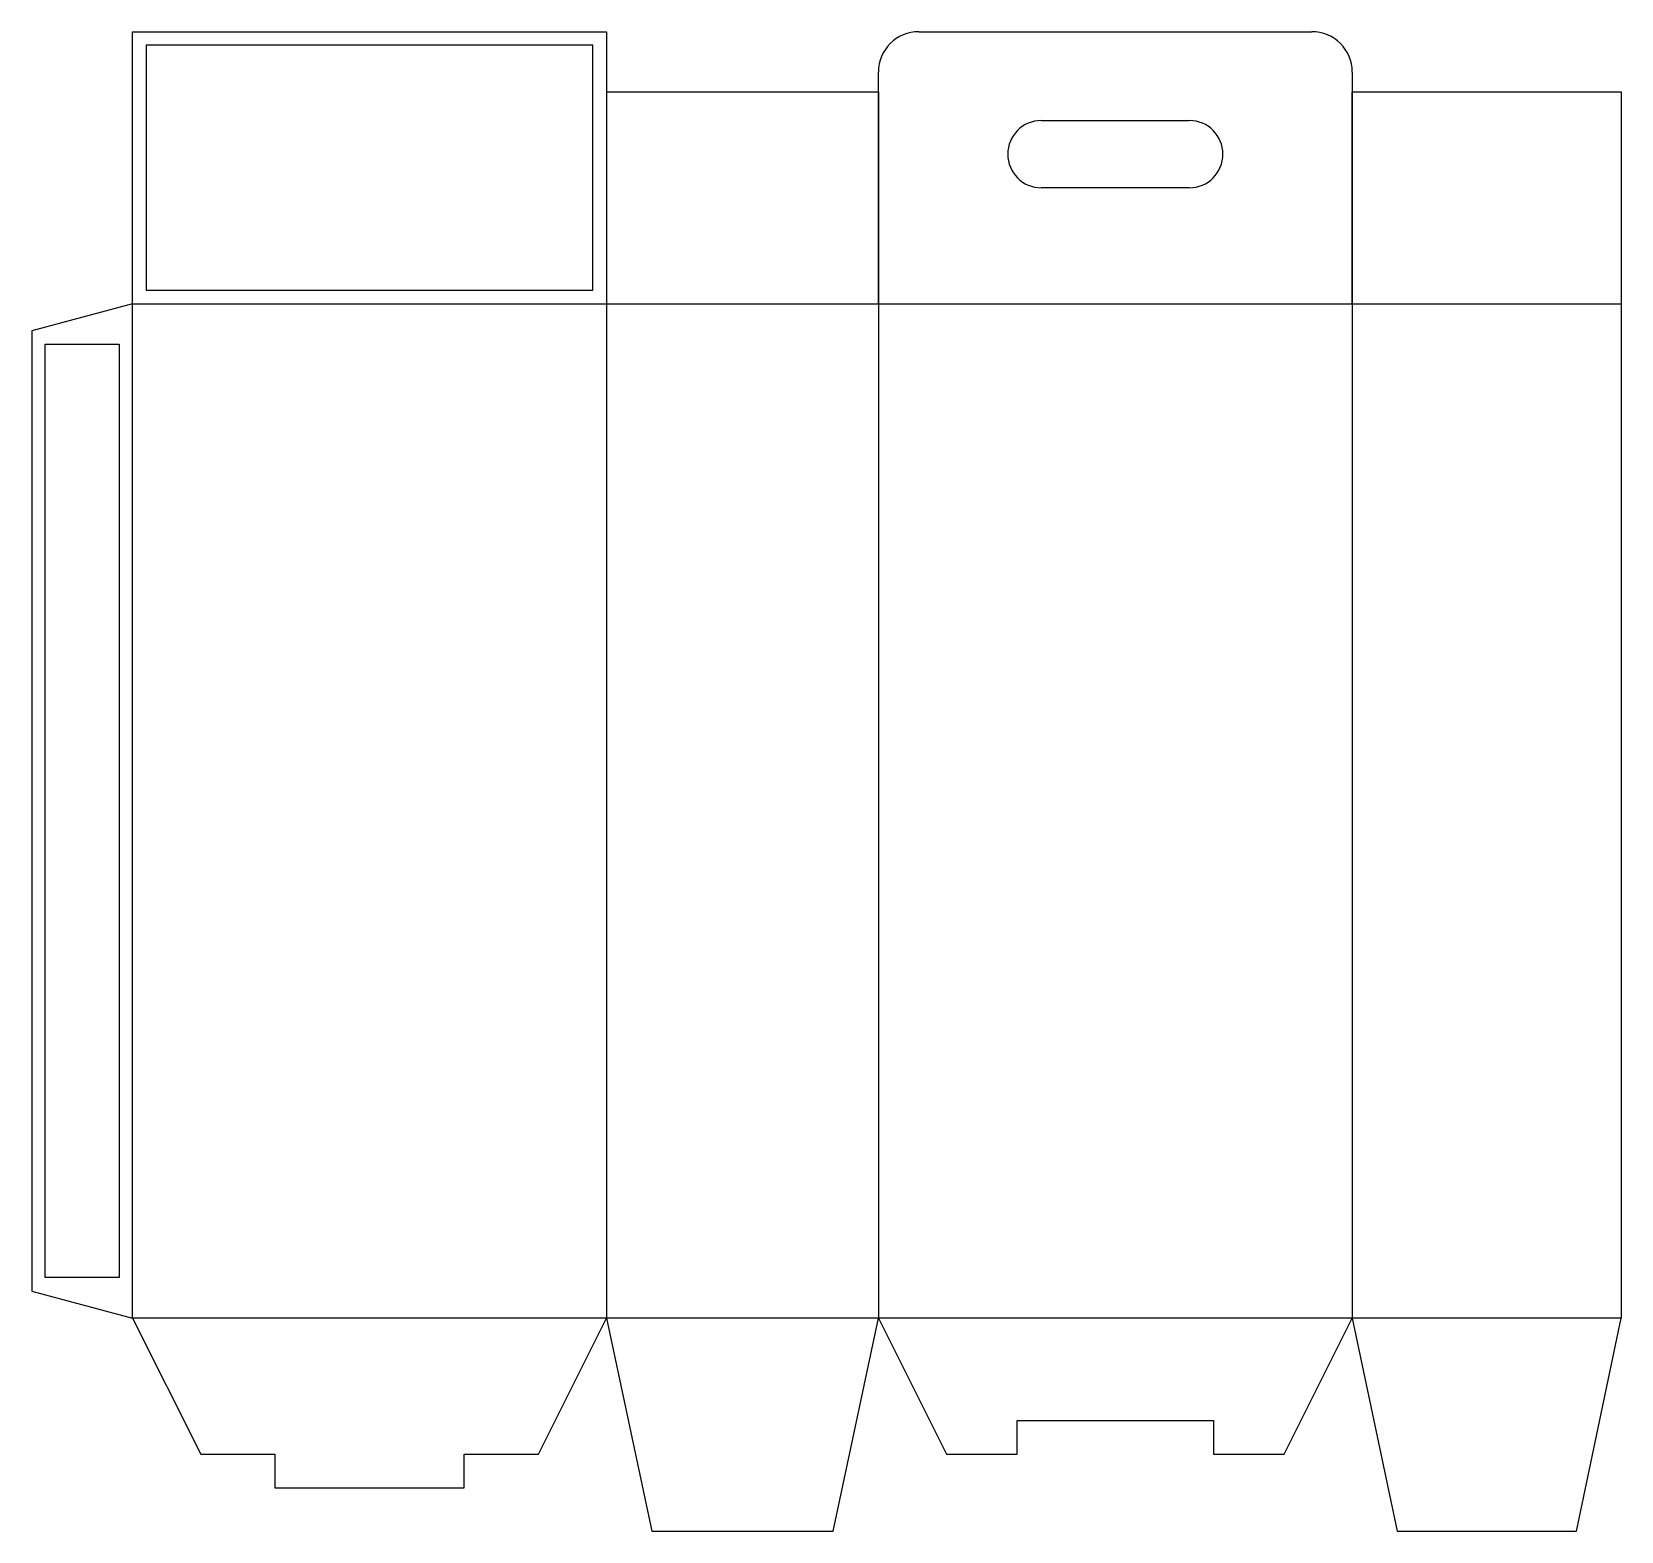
# Model space of a CAD drawing. Header units: millimetres. Extents: x 0 to 236, y 0 to 223.
import ezdxf

# ---------------------------------------------------------------- set-up
doc = ezdxf.new("R2010")
doc.units = ezdxf.units.MM
for name, color, linetype in [('CREASE', 5, 'CONTINUOUS'), ('CUT', 1, 'CONTINUOUS'), ('GLUE', 2, 'CONTINUOUS')]:
    doc.layers.add(name, color=color, linetype=linetype)

msp = doc.modelspace()

# ---------------------------------------------------------------- linework, layer by layer
at = {"layer": 'CREASE'}
for p, q in [((15, 31.702), (15, 182.603)), ((15, 182.603), (85.45, 182.603)), ((85.45, 182.603), (85.45, 31.702)), ((85.45, 182.603), (125.9, 182.603)), ((125.9, 182.603), (125.9, 31.702)), ((125.9, 182.603), (196.35, 182.603)), ((196.35, 182.603), (196.35, 31.702)), ((196.35, 182.603), (236.35, 182.603)), ((85.45, 31.702), (15, 31.702)), ((125.9, 31.702), (85.45, 31.702)), ((196.35, 31.702), (125.9, 31.702)), ((236.35, 31.702), (196.35, 31.702))]:
    msp.add_line(p, q, dxfattribs=at)
at = {"layer": 'CUT'}
for p, q in [((15, 182.603), (15, 223.053)), ((15, 223.053), (85.45, 223.053)), ((85.45, 223.053), (85.45, 214.103)), ((131.9, 223.053), (190.35, 223.053)), ((125.9, 182.603), (125.9, 217.053)), ((196.35, 217.053), (196.35, 182.603)), ((85.45, 214.103), (85.45, 182.603)), ((85.45, 214.103), (125.9, 214.103)), ((125.9, 214.103), (125.9, 182.603)), ((196.35, 182.603), (196.35, 214.103)), ((196.35, 214.103), (236.35, 214.103)), ((236.35, 214.103), (236.35, 182.603)), ((150.125, 209.85), (172.125, 209.85)), ((172.125, 199.85), (150.125, 199.85)), ((15, 182.603), (0, 178.583)), ((236.35, 182.603), (236.35, 31.702)), ((0, 178.583), (0, 35.722)), ((0, 35.722), (15, 31.702)), ((15, 31.702), (25.113, 11.478)), ((75.338, 11.478), (85.45, 31.702)), ((85.45, 31.702), (92.192, 0)), ((119.158, 0), (125.9, 31.702)), ((125.9, 31.702), (136.013, 11.478)), ((186.238, 11.478), (196.35, 31.702)), ((196.35, 31.702), (203.017, 0)), ((229.683, 0), (236.35, 31.702)), ((146.535, 11.478), (146.535, 16.478)), ((146.535, 16.478), (175.715, 16.478)), ((175.715, 16.478), (175.715, 11.478)), ((25.113, 11.478), (36.135, 11.478)), ((36.135, 11.478), (36.135, 6.478)), ((64.315, 6.478), (64.315, 11.478)), ((64.315, 11.478), (75.338, 11.478)), ((136.013, 11.478), (146.535, 11.478)), ((175.715, 11.478), (186.238, 11.478)), ((36.135, 6.478), (64.315, 6.478)), ((92.192, 0), (119.158, 0)), ((203.017, 0), (229.683, 0))]:
    msp.add_line(p, q, dxfattribs=at)
for centre, radius, start, end in [((131.9, 217.053), 6, 90, 180), ((190.35, 217.053), 6, 0, 90), ((150.125, 204.85), 5, 90, 180), ((172.125, 204.85), 5, 0, 90), ((150.125, 204.85), 5, 180, 270), ((172.125, 204.85), 5, 270, 0)]:
    msp.add_arc(centre, radius, start, end, dxfattribs=at)
at = {"layer": 'GLUE'}
for p, q in [((83.45, 221.053), (17, 221.053)), ((17, 221.053), (17, 184.603)), ((83.45, 184.603), (83.45, 221.053)), ((17, 184.603), (83.45, 184.603)), ((2, 176.583), (13, 176.583)), ((2, 37.722), (2, 176.583)), ((13, 176.583), (13, 37.722)), ((13, 37.722), (2, 37.722))]:
    msp.add_line(p, q, dxfattribs=at)

doc.saveas('drawing.dxf')
